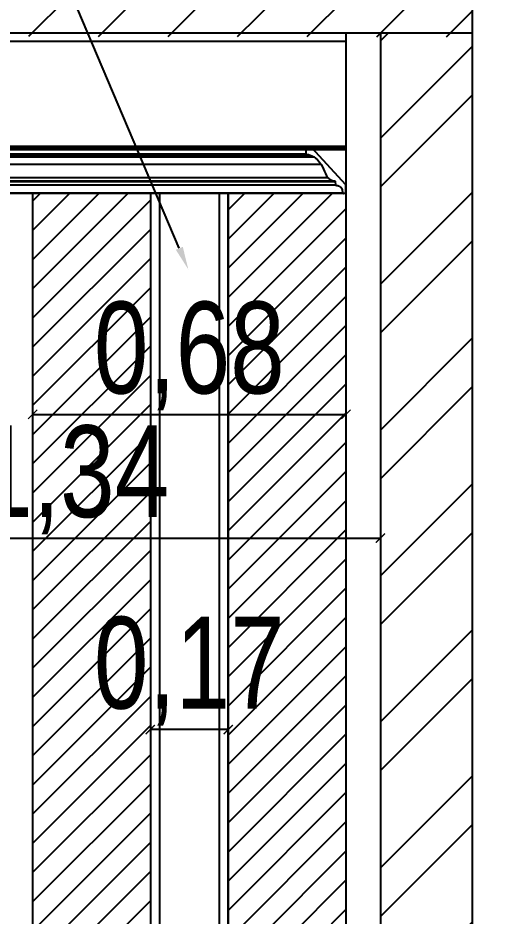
# Model space of a CAD drawing. Header units: inches. Extents: x -279 to 561, y -345 to 342.
# Drawn here: x -199.747 to -198.681, y 57.546 to 59.504 of the extents above; entities that cross this region are included whole.
import ezdxf
from ezdxf import colors
from ezdxf.entities.mleader import LeaderData, LeaderLine
from ezdxf.math import Vec2, Vec3

# ---------------------------------------------------------------- set-up
doc = ezdxf.new("R2010")
doc.units = ezdxf.units.IN
doc.header["$LTSCALE"] = 0.5
doc.header["$MEASUREMENT"] = 0
doc.layers.add('!!!Var1', color=7, linetype='Continuous', true_color=0xe5a6d7)
for name, color, linetype in [('LIGHT', 2, 'Continuous'), ('S-DIM', 7, 'Continuous'), ('TEXT', 3, 'Continuous'), ('WAL', 7, 'Continuous'), ('WATER', 50, 'Continuous')]:
    doc.layers.add(name, color=color, linetype=linetype)
doc.styles.add('ROM', font='AGENCYR.TTF', dxfattribs={"width": 0.8})
doc.styles.get("Standard").update_dxf_attribs({"font": 'arial.ttf'})
doc.dimstyles.new('Copy(9) of ISO-25', dxfattribs={"dimtxt": 0.2, "dimasz": 0.02, "dimexe": 0.05, "dimexo": 0.05, "dimgap": 0.02, "dimtad": 1, "dimtxsty": 'ROM', "dimblk": 'ARCHTICK', "dimcen": 0.03, "dimse1": 1, "dimse2": 1, "dimclrd": 248, "dimclrt": 248, "dimadec": 0, "dimazin": 0, "dimtfac": 1, "dimtmove": 0, "dimatfit": 3, "dimldrblk": 'DOT', "dimfxl": 1, "dimarcsym": 0})
doc.dimstyles.get("Standard").update_dxf_attribs({"dimtxt": 0.18, "dimasz": 0.18, "dimexe": 0.18, "dimexo": 0.0625, "dimgap": 0.09, "dimtad": 0, "dimtih": 1, "dimtoh": 1, "dimzin": 0, "dimdsep": 46, "dimtxsty": 'Standard', "dimcen": 0.09, "dimadec": 0, "dimazin": 0, "dimtfac": 1, "dimtofl": 0, "dimtmove": 0, "dimatfit": 3, "dimfxl": 1, "dimtolj": 1, "dimtzin": 0, "dimarcsym": 0})

# ---------------------------------------------------------------- blocks, each defined once
blk = doc.blocks.new('_ArchTick')
at = {"color": 0, "linetype": 'ByBlock', "const_width": 0.15}
blk.add_lwpolyline([(-0.5, -0.5), (0.5, 0.5)], dxfattribs=at)
blk = doc.blocks.new('*D613')
at = {"layer": 'Defpoints', "color": 0, "transparency": 16777216}
for p in [(-199.7155, 58.6366), (-199.032, 58.6399), (-199.032, 58.6366)]:
    blk.add_point(p, dxfattribs=at)
at = {"layer": 'WAL', "color": 248, "lineweight": -2, "transparency": 16777216}
blk.add_line((-199.7155, 58.6399), (-199.032, 58.6399), dxfattribs=at)
at = {"layer": 'WAL', "color": 248, "lineweight": -2, "transparency": 16777216, "xscale": 0.02, "yscale": 0.02, "zscale": 0.02, "rotation": 180}
blk.add_blockref('_ArchTick', (-199.7155, 58.6399), dxfattribs=at)
at = {"layer": 'WAL', "color": 248, "lineweight": -2, "transparency": 16777216, "xscale": 0.02, "yscale": 0.02, "zscale": 0.02}
blk.add_blockref('_ArchTick', (-199.032, 58.6399), dxfattribs=at)
at = {"layer": 'WAL', "color": 248, "transparency": 16777216, "insert": (-199.3737, 58.767), "char_height": 0.2, "attachment_point": 5, "style": 'ROM'}
blk.add_mtext('0,68', dxfattribs=at)
blk = doc.blocks.new('_DOT')
at = {"color": 0, "linetype": 'ByBlock'}
blk.add_line((-0.5, 0), (-1, 0), dxfattribs=at)
at = {"color": 0, "linetype": 'ByBlock', "const_width": 0.5}
blk.add_lwpolyline([(-0.25, 0, 1), (0.25, 0, 1)], format="xyb", close=True, dxfattribs=at)
blk = doc.blocks.new('*D566')
at = {"layer": 'Defpoints', "color": 0, "transparency": 16777216}
for p in [(-199.4587, 57.9528), (-199.4587, 57.8415), (-199.2887, 57.8415)]:
    blk.add_point(p, dxfattribs=at)
at = {"layer": 'WAL', "color": 248, "lineweight": -2, "transparency": 16777216}
blk.add_line((-199.2887, 57.9528), (-199.4587, 57.9528), dxfattribs=at)
at = {"layer": 'WAL', "color": 248, "lineweight": -2, "transparency": 16777216, "xscale": 0.02, "yscale": 0.02, "zscale": 0.02, "rotation": 180}
blk.add_blockref('_ArchTick', (-199.4587, 57.9528), dxfattribs=at)
at = {"layer": 'WAL', "color": 248, "lineweight": -2, "transparency": 16777216, "xscale": 0.02, "yscale": 0.02, "zscale": 0.02}
blk.add_blockref('_ArchTick', (-199.2887, 57.9528), dxfattribs=at)
at = {"layer": 'WAL', "color": 248, "transparency": 16777216, "insert": (-199.3737, 58.0799), "char_height": 0.2, "attachment_point": 5, "style": 'ROM'}
blk.add_mtext('0,17', dxfattribs=at)
blk = doc.blocks.new('*D615')
at = {"layer": 'Defpoints', "color": 0, "transparency": 16777216}
for p in [(-198.9566, 58.3701), (-200.2952, 57.9613), (-198.9566, 57.9613)]:
    blk.add_point(p, dxfattribs=at)
at = {"layer": 'WAL', "color": 248, "lineweight": -2, "transparency": 16777216}
blk.add_line((-200.2952, 58.3701), (-198.9566, 58.3701), dxfattribs=at)
at = {"layer": 'WAL', "color": 248, "lineweight": -2, "transparency": 16777216, "xscale": 0.02, "yscale": 0.02, "zscale": 0.02, "rotation": 180}
blk.add_blockref('_ArchTick', (-200.2952, 58.3701), dxfattribs=at)
at = {"layer": 'WAL', "color": 248, "lineweight": -2, "transparency": 16777216, "xscale": 0.02, "yscale": 0.02, "zscale": 0.02}
blk.add_blockref('_ArchTick', (-198.9566, 58.3701), dxfattribs=at)
at = {"layer": 'WAL', "color": 248, "transparency": 16777216, "insert": (-199.6259, 58.4972), "char_height": 0.2, "attachment_point": 5, "style": 'ROM'}
blk.add_mtext('1,34', dxfattribs=at)
blk = doc.blocks.new('*D1071')
at = {"color": 0, "linetype": 'ByBlock', "lineweight": -2, "transparency": 16777216}
for p, q in [((558.6522, 342.2788), (558.6522, 342.4729)), ((560.6522, 342.2788), (560.6522, 342.4729)), ((558.8322, 342.2929), (559.1722, 342.2929)), ((560.4722, 342.2929), (560.1322, 342.2929))]:
    blk.add_line(p, q, dxfattribs=at)
at = {"color": 0, "linetype": 'ByBlock', "transparency": 16777216}
for points in [[(558.8322, 342.3229), (558.8322, 342.2629), (558.6522, 342.2929)], [(560.4722, 342.3229), (560.4722, 342.2629), (560.6522, 342.2929)]]:
    blk.add_solid(points, dxfattribs=at)
at = {"layer": 'Defpoints', "color": 0, "linetype": 'ByBlock', "transparency": 16777216}
for p in [(560.6522, 342.2929), (558.6522, 342.2163), (560.6522, 342.2163)]:
    blk.add_point(p, dxfattribs=at)
at = {"layer": 'Defpoints', "color": 0, "ltscale": 0.5, "transparency": 16777216}
for p in [(-209.5, -305.36), (-209.5, -305.81), (-209.5, -305.81)]:
    blk.add_point(p, dxfattribs=at)
at = {"layer": 'S-DIM', "color": 0, "lineweight": -2, "ltscale": 0.5, "transparency": 16777216}
for p, q in [((-209.5, -305.18), (-209.5, -305)), ((-209.5625, -305.36), (-209.68, -305.36)), ((-209.5625, -305.81), (-209.68, -305.81)), ((-209.5, -305.99), (-209.5, -306.17))]:
    blk.add_line(p, q, dxfattribs=at)
at = {"layer": 'S-DIM', "color": 0, "ltscale": 0.5, "transparency": 16777216}
for points in [[(-209.53, -305.18), (-209.47, -305.18), (-209.5, -305.36)], [(-209.53, -305.99), (-209.47, -305.99), (-209.5, -305.81)]]:
    blk.add_solid(points, dxfattribs=at)
at = {"color": 0, "linetype": 'ByBlock', "transparency": 16777216, "insert": (559.6522, 342.2929), "char_height": 0.18, "attachment_point": 5}
blk.add_mtext('\\A1;2.0000', dxfattribs=at)
at = {"layer": 'S-DIM', "color": 0, "ltscale": 0.5, "transparency": 16777216, "insert": (-209.5, -305.585), "char_height": 0.18, "attachment_point": 5}
blk.add_mtext('\\A1;0.45', dxfattribs=at)

msp = doc.modelspace()

# ---------------------------------------------------------------- hatches: boundary and pattern name
at = {"linetype": 'Continuous', "lineweight": -3}
h = msp.add_hatch(dxfattribs=at)
h.set_pattern_fill('ANSI31', scale=0.86)
h.set_pattern_definition([(45, (-278.78962, 220.90667), (-0.07601398, 0.07601398), [])])
h.paths.add_polyline_path([(-204.9544, 59.7694), (-204.9544, 59.4697), (-198.7566, 59.4632), (-198.7566, 59.7632)])
h = msp.add_hatch(dxfattribs=at)
h.set_pattern_fill('ANSI32', scale=0.6)
h.set_pattern_definition([(45, (-104.2983, 85.48785), (-0.15909903, 0.15909903), []), (45, (-104.19224, 85.48785), (-0.15909903, 0.15909903), [])])
h.paths.add_polyline_path([(-198.9566, 56.5713), (-198.7566, 56.5713), (-198.7566, 59.4713), (-198.9566, 59.4713)])
at = {"layer": 'WATER'}
h = msp.add_hatch(dxfattribs=at)
h.set_pattern_fill('ANSI31', color=32, scale=0.36)
h.set_pattern_definition([(45, (-120.860994, 52.80919), (-0.031819805, 0.031819805), [])])
h.paths.add_polyline_path([(-199.032, 59.1213), (-199.037, 59.1213), (-199.0388, 59.121), (-199.0388, 59.1213), (-199.2887, 59.1213), (-199.2887, 56.7713), (-199.032, 56.7713)])
h.paths.add_polyline_path([(-199.4587, 59.1213), (-199.7155, 59.1213), (-199.7155, 56.7713), (-199.4587, 56.7713)])
h.paths.add_polyline_path([(-199.5756, 58.5718), (-199.1717, 58.5718), (-199.1717, 58.9649), (-199.5756, 58.9649)], flags=9)

# ---------------------------------------------------------------- linework, layer by layer
at = {"layer": '!!!Var1', "color": 7}
msp.add_polyline3d([(-199.0557, 59.148, 0), (-199.0557, 59.148, 0), (-199.0556, 59.1479, 0), (-199.0556, 59.1479, 0), (-199.0556, 59.1478, 0), (-199.0556, 59.1477, 0), (-199.0555, 59.1476, 0), (-199.0548, 59.1406, 0), (-199.0548, 59.1405, 0), (-199.0547, 59.1403, 0), (-199.0547, 59.1402, 0), (-199.0546, 59.14, 0), (-199.0546, 59.1399, 0), (-199.0545, 59.1398, 0), (-199.0544, 59.1397, 0), (-199.0543, 59.1396, 0), (-199.0542, 59.1395, 0), (-199.0541, 59.1394, 0), (-199.054, 59.1394, 0), (-199.0539, 59.1393, 0), (-199.0538, 59.1393, 0), (-199.0536, 59.1393, 0), (-199.0524, 59.1392, 0), (-199.0519, 59.1391, 0), (-199.0511, 59.1391, 0), (-199.0507, 59.139, 0), (-199.0498, 59.1388, 0), (-199.0494, 59.1387, 0), (-199.0486, 59.1385, 0), (-199.0481, 59.1383, 0), (-199.0473, 59.1379, 0), (-199.0468, 59.1377, 0), (-199.046, 59.1372, 0), (-199.0455, 59.1369, 0), (-199.0446, 59.1363, 0), (-199.0442, 59.1358, 0), (-199.0433, 59.1349, 0), (-199.0429, 59.1344, 0), (-199.0422, 59.1334, 0), (-199.0419, 59.1328, 0), (-199.0413, 59.1316, 0), (-199.0406, 59.1297, 0), (-199.0404, 59.129, 0), (-199.04, 59.1277, 0), (-199.0399, 59.1269, 0), (-199.0396, 59.1255, 0), (-199.0392, 59.1233, 0), (-199.0391, 59.1231, 0), (-199.039, 59.1228, 0), (-199.0388, 59.1223, 0), (-199.0387, 59.1222, 0), (-199.0385, 59.1219, 0), (-199.0384, 59.1218, 0), (-199.0382, 59.1216, 0), (-199.0381, 59.1215, 0), (-199.0378, 59.1214, 0), (-199.0374, 59.1213, 0), (-199.0373, 59.1213, 0), (-199.037, 59.1213, 0), (-199.032, 59.1219, 0), (-199.032, 59.1407, 0), (-199.1065, 59.2213, 0), (-199.1203, 59.2213, 0), (-199.1195, 59.2095, 0), (-199.1195, 59.2093, 0), (-199.1194, 59.209, 0), (-199.1194, 59.2088, 0), (-199.1193, 59.2085, 0), (-199.1192, 59.2084, 0), (-199.1191, 59.2081, 0), (-199.119, 59.2079, 0), (-199.1188, 59.2077, 0), (-199.1187, 59.2076, 0), (-199.1185, 59.2074, 0), (-199.1184, 59.2073, 0), (-199.1182, 59.2072, 0), (-199.1181, 59.2071, 0), (-199.1178, 59.207, 0), (-199.114, 59.2062, 0), (-199.1101, 59.2052, 0), (-199.1062, 59.2037, 0), (-199.1022, 59.2017, 0), (-199.0982, 59.1988, 0), (-199.0942, 59.195, 0), (-199.09, 59.1901, 0), (-199.0864, 59.1848, 0), (-199.0835, 59.1796, 0), (-199.0811, 59.1745, 0), (-199.0789, 59.1696, 0), (-199.0767, 59.1648, 0), (-199.0743, 59.1603, 0), (-199.0715, 59.1561, 0), (-199.0709, 59.1555, 0), (-199.0698, 59.1542, 0), (-199.0679, 59.1527, 0), (-199.0658, 59.1515, 0), (-199.0635, 59.1505, 0), (-199.0612, 59.1497, 0), (-199.0587, 59.149, 0), (-199.0562, 59.1484, 0), (-199.0561, 59.1484, 0), (-199.056, 59.1483, 0), (-199.056, 59.1483, 0), (-199.0559, 59.1483, 0), (-199.0559, 59.1482, 0), (-199.0558, 59.1482, 0), (-199.0558, 59.1481, 0)], close=True, dxfattribs=at)
for p, q in [((-198.7566, 59.7713), (-198.7566, 56.2713)), ((-198.7566, 59.4713), (-204.9544, 59.4713)), ((-199.032, 59.4713), (-199.032, 56.5713)), ((-198.9566, 59.4713), (-198.9566, 56.2713)), ((-198.9566, 59.4713), (-198.9566, 56.5713)), ((-204.6045, 59.2035), (-199.1058, 59.2035)), ((-199.7155, 59.1213), (-199.7155, 56.7713)), ((-199.3087, 59.1213), (-199.3087, 56.7713)), ((-199.2887, 59.1213), (-199.2887, 56.7713))]:
    msp.add_line(p, q)
msp.add_lwpolyline([(-199.4387, 59.1213), (-199.4387, 56.7713)])
at = {"layer": 'LIGHT', "color": 7, "lineweight": 70}
for p, q in [((-204.6799, 59.2213), (-199.032, 59.2213)), ((-204.679, 59.2213), (-199.1065, 59.2213))]:
    msp.add_line(p, q, dxfattribs=at)
at = {"layer": 'LIGHT', "color": 4}
msp.add_lwpolyline([(-199.4587, 59.1213), (-199.4587, 56.7713), (-199.2887, 56.7713), (-199.2887, 59.1213)], dxfattribs=at)
at = {"layer": 'WATER', "color": 7}
for p, q in [((-204.679, 59.4536), (-199.032, 59.4536)), ((-204.6096, 59.2017), (-199.1022, 59.2017)), ((-199.1178, 59.207), (-204.5941, 59.207)), ((-199.1178, 59.207), (-201.9497, 59.207)), ((-199.0864, 59.1848), (-204.6254, 59.1848)), ((-204.6404, 59.1561), (-199.0715, 59.1561)), ((-201.9497, 59.1561), (-199.0715, 59.1561)), ((-199.0537, 59.1393), (-204.6582, 59.1393)), ((-204.6563, 59.1476), (-199.0555, 59.1476)), ((-199.0562, 59.1484), (-204.6557, 59.1484)), ((-201.9497, 59.1476), (-199.0555, 59.1476)), ((-199.032, 59.1213), (-204.6744, 59.1213)), ((-204.6727, 59.1233), (-199.0392, 59.1233)), ((-199.0374, 59.1213), (-201.9497, 59.1213))]:
    msp.add_line(p, q, dxfattribs=at)

# ---------------------------------------------------------------- dimensions: what is measured, and where the dimension line sits
at = {"layer": 'S-DIM', "ltscale": 0.5}
dim = msp.add_linear_dim(base=(-209.5, -305.81), p1=(-209.5, -305.36), p2=(-209.5, -305.81), angle=90, dimstyle='Standard', dxfattribs=at)
dim.commit()
dim.dimension.update_dxf_attribs({"geometry": '*D1071', "text_midpoint": (-209.5, -305.585)})
at = {"layer": 'WAL'}
for base, p1, p2, picture, middle in [((-199.032, 58.6399), (-199.7155, 58.6366), (-199.032, 58.6366), '*D613', (-199.3737, 58.767)), ((-198.9566, 58.3701), (-200.2952, 57.9613), (-198.9566, 57.9613), '*D615', (-199.6259, 58.4972))]:
    dim = msp.add_linear_dim(base=base, p1=p1, p2=p2, dimstyle='Copy(9) of ISO-25', dxfattribs=at)
    dim.commit()
    dim.dimension.update_dxf_attribs({"geometry": picture, "text_midpoint": middle})
dim = msp.add_linear_dim(base=(-199.4587, 57.9528), p1=(-199.2887, 57.8415), p2=(-199.4587, 57.8415), dimstyle='Copy(9) of ISO-25', dxfattribs=at)
dim.commit()
dim.dimension.update_dxf_attribs({"geometry": '*D566', "text_midpoint": (-199.3737, 57.9528), "dimtype": 160})

# ---------------------------------------------------------------- leaders
at = {"layer": 'TEXT', "color": 7, "lineweight": 15, "ltscale": 8e-05}
ml = msp.add_multileader_mtext('Standard', dxfattribs=at)
ml.set_content('{\\W0.8;MIRROR}', color=7)
ml.set_leader_properties()
ml.build(insert=Vec2(0, 0))
ml.multileader.update_dxf_attribs({"text_right_attachment_type": 6, "dogleg_length": 0.2, "arrow_head_size": 0.05})
ctx = ml.context
ctx.base_point, ctx.char_height, ctx.arrow_head_size, ctx.landing_gap_size, ctx.plane_origin = Vec3(-200.6986, 60.3122), 0.07, 0.05, 0.09, Vec3(-201.9327, 63.0698)
ctx.right_attachment, ctx.text_align_type = 6, 1
notes = []
notes.append((ctx, [(0, (1, 1, 0), (-199.9324, 60.2638), (-1, 0), 0.2758, [(0, [(-199.3759, 58.956)], 0, [])])]))
ctx.mtext.insert, ctx.mtext.alignment, ctx.mtext.flow_direction = Vec3(-200.4534, 60.3478), 2, 5
for ctx, leaders in notes:
    for number, flags, end, landing, length, lines in leaders:
        leader = LeaderData()
        leader.index, (leader.has_last_leader_line, leader.has_dogleg_vector, leader.attachment_direction) = number, flags
        leader.last_leader_point, leader.dogleg_vector, leader.dogleg_length = Vec3(end), Vec3(landing), length
        for number, points, colour, breaks in lines:
            line = LeaderLine()
            line.index, line.vertices, line.color, line.breaks = number, Vec3.list(points), colors.encode_raw_color(colour), breaks
            leader.lines.append(line)
        ctx.leaders.append(leader)

doc.saveas('drawing.dxf')
